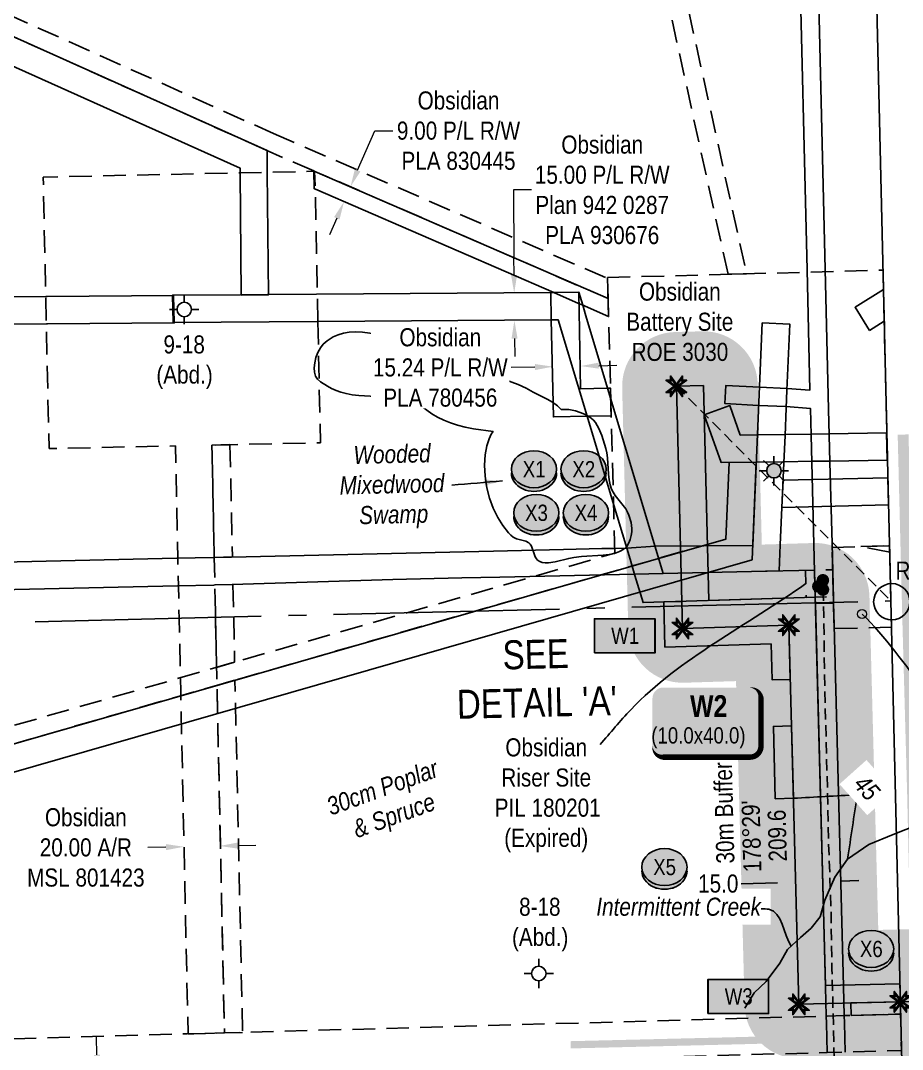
# Model space of a CAD drawing. Extents: x 610158 to 618425, y 5897307 to 5901062.
# Drawn here: x 613411 to 613898, y 5898837 to 5899405 of the extents above; entities that cross this region are included whole.
import ezdxf
from ezdxf.enums import TextEntityAlignment as Align

# ---------------------------------------------------------------- set-up
doc = ezdxf.new("R2010")
doc.units = 0
doc.header["$LTSCALE"] = 5
doc.header["$PDSIZE"] = 0.5
for name, pattern in [('foc-ACCESSROAD', [3.75, 2.5, -1.25]), ('foc-FLOWLINE', [3.75, 2.5, -1.25]), ('foc-QUARTERLINE', [33, 25, -3, 2, -3]), ('foc-TIELINE', [1.875, 1.25, -0.625]), ('foc-TRAV', [1.875, 1.25, -0.625]), ('UG_PIPE', [1.875, 1.25, -0.625])]:
    doc.linetypes.add(name, pattern=pattern)
doc.layers.get('Defpoints').update_dxf_attribs({"color": 9})
for name, color, linetype in [('35', 37, 'Continuous'), ('AS-PIPE-UG', 44, 'UG_PIPE'), ('AS-ROADS', 254, 'Continuous'), ('AS-SYMBOL', 7, 'Continuous'), ('C-AR', 13, 'foc-ACCESSROAD'), ('C-RW', 13, 'Continuous'), ('C-WS', 13, 'foc-ACCESSROAD'), ('C-WS-S', 8, 'Continuous'), ('DETAIL-T', 7, 'Continuous'), ('F-EZE', 190, 'foc-FLOWLINE'), ('F-RW', 190, 'Continuous'), ('F-WS-S', 8, 'Continuous'), ('L-BD1', 253, 'Continuous'), ('L-MON', 1, 'Continuous'), ('L-SEC', 7, 'Continuous'), ('L-SECQ', 8, 'foc-QUARTERLINE'), ('L-TIE', 7, 'foc-TIELINE'), ('P-BUFFER-H 30m', 51, 'Continuous'), ('P-BUFFER-T', 40, 'Continuous'), ('P-CROSSINGS', 250, 'Continuous'), ('P-PROPOSED', 10, 'Continuous'), ('P-PROPOSED-H', 21, 'Continuous'), ('P-TEMP-BLOCKS', 250, 'Continuous'), ('P-TEMP-H', 41, 'Continuous'), ('P-TEMP_WORKSPACE', 46, 'Continuous'), ('P-TRAV', 4, 'foc-TRAV'), ('P-TXT', 4, 'Continuous'), ('T-BUSH-T', 110, 'Continuous'), ('T-WATER', 160, 'Continuous'), ('T-WATER-T', 170, 'Continuous'), ('WETLAND', 143, 'Continuous'), ('WETLAND BLOCK', 146, 'Continuous'), ('WETLAND-T', 146, 'Continuous')]:
    doc.layers.add(name, color=color, linetype=linetype)
doc.layers.add('AS-PIPE-AG', color=7, linetype='Continuous', true_color=0x7d00fa)
doc.layers.add('P-100m WELL BORE BUFFER', color=7, linetype='Continuous', true_color=0xf5ffd6)
for name, color, linetype, lineweight in [('C-AR-T', 13, 'Continuous', 9), ('C-RW-T', 13, 'Continuous', 9), ('C-WS-T', 13, 'Continuous', 9), ('F-EZE-T', 190, 'Continuous', 9), ('T-TIE-T', 201, 'Continuous', 18)]:
    doc.layers.add(name, color=color, linetype=linetype, lineweight=lineweight)
doc.styles.add('175L', font='ARIALN.TTF', dxfattribs={"height": 20})
doc.styles.add('80', font='ARIALN.TTF', dxfattribs={"height": 10})
doc.styles.add('80CG', font='ARIALN.TTF', dxfattribs={"height": 10})
doc.styles.add('80L', font='ARIALN.TTF', dxfattribs={"height": 10})
doc.styles.add('80LS', font='ARIALNI.TTF', dxfattribs={"height": 10})
doc.styles.add('BOLD', font='ARIALNB.TTF')
doc.styles.add('Crossing', font='ARIALN.TTF', dxfattribs={"height": 10})
doc.styles.add('foc-LtypeFont', font='ARIALN.TTF', dxfattribs={"height": 7.35})
doc.linetypes.add('foc-TOPO-flowdirection-NOLINE', pattern='A,0,[">",foc-LtypeFont,S=0.3,R=0,X=0,Y=-0.945],-20,[">",foc-LtypeFont,S=0.3,R=0,X=0,Y=-0.945],0', length=20)
doc.dimstyles.new('Compass 5 000', dxfattribs={"dimscale": 5, "dimtxt": 9, "dimasz": 2, "dimexe": 0.2, "dimexo": 0.0625, "dimgap": 0.5, "dimtad": 0, "dimtih": 1, "dimtoh": 1, "dimzin": 0, "dimdsep": 46, "dimtxsty": '80CG', "dimcen": 0.1, "dimse1": 1, "dimse2": 1, "dimclrd": 256, "dimclrt": 256, "dimaunit": 1, "dimadec": 4, "dimazin": 0, "dimtfac": 0.06, "dimtofl": 0, "dimtmove": 0, "dimatfit": 1, "dimfxl": 0.2, "dimtolj": 1, "dimtzin": 0, "dimlwd": -1, "dimarcsym": 0})

# ---------------------------------------------------------------- blocks, each defined once
blk = doc.blocks.new('RISER')
h = blk.add_hatch(color=255)
h.dxf.hatch_style = 1
edge = h.paths.add_edge_path()
edge.add_arc((0, 0), 0.7, 0, 360)
blk.add_hatch(color=13).paths.add_polyline_path([(0.58, -0.15), (-0.58, -0.15, 0.774597)])
at = {"color": 13}
blk.add_line((-0.58, -0.15), (0.58, -0.15), dxfattribs=at)
blk.add_circle((0, 0), 0.6, dxfattribs=at)
blk = doc.blocks.new('*D395')
at = {"layer": 'C-RW-T', "transparency": 16777216}
for p, q in [((613597.22, 5899322.75), (613606.68, 5899344.57)), ((613606.68, 5899344.57), (613616.68, 5899344.57)), ((613585.69, 5899296.18), (613581.71, 5899287.01))]:
    blk.add_line(p, q, dxfattribs=at)
for points in [[(613595.69, 5899323.42), (613598.75, 5899322.09), (613593.24, 5899313.58)], [(613584.16, 5899296.84), (613587.22, 5899295.52), (613589.67, 5899305.35)]]:
    blk.add_solid(points, dxfattribs=at)
at = {"layer": 'Defpoints', "color": 0, "transparency": 16777216}
for p in [(613593.24, 5899313.58), (613612.21, 5899305.35), (613608.65, 5899297.12)]:
    blk.add_point(p, dxfattribs=at)
at = {"layer": 'C-RW-T', "transparency": 16777216, "insert": (613652.97, 5899344.57), "char_height": 10, "attachment_point": 5, "style": '80CG'}
blk.add_mtext('\\A1;Obsidian\\P9.00 P/L R/W^JPLA 830445', dxfattribs=at)
blk = doc.blocks.new('*D396')
at = {"layer": 'C-RW-T', "transparency": 16777216}
for p, q in [((613693.35, 5899311.85), (613683.35, 5899311.85)), ((613683.35, 5899311.85), (613683.62, 5899274.85)), ((613683.7, 5899264.85), (613683.62, 5899274.85)), ((613683.96, 5899229.75), (613684.03, 5899219.75))]:
    blk.add_line(p, q, dxfattribs=at)
for points in [[(613685.36, 5899264.86), (613682.03, 5899264.84), (613683.77, 5899254.85)], [(613685.62, 5899229.76), (613682.29, 5899229.73), (613683.88, 5899239.75)]]:
    blk.add_solid(points, dxfattribs=at)
at = {"layer": 'Defpoints', "color": 0, "transparency": 16777216}
for p in [(613616.92, 5899254.35), (613617.03, 5899239.25), (613683.88, 5899239.75)]:
    blk.add_point(p, dxfattribs=at)
at = {"layer": 'C-RW-T', "transparency": 16777216, "insert": (613732.43, 5899311.85), "char_height": 10, "attachment_point": 5, "style": '80CG'}
blk.add_mtext('\\A1;Obsidian\\P15.00 P/L R/W\\PPlan 942 0287^JPLA 930676', dxfattribs=at)
blk = doc.blocks.new('*D397')
at = {"layer": 'C-RW-T', "transparency": 16777216}
for p, q in [((613695.24, 5899213.99), (613682, 5899213.7)), ((613730.48, 5899214.74), (613740.48, 5899214.96))]:
    blk.add_line(p, q, dxfattribs=at)
for points in [[(613695.21, 5899215.65), (613695.28, 5899212.32), (613705.24, 5899214.2)], [(613730.44, 5899216.41), (613730.52, 5899213.08), (613720.48, 5899214.53)]]:
    blk.add_solid(points, dxfattribs=at)
at = {"layer": 'Defpoints', "color": 0, "transparency": 16777216}
for p in [(613705.24, 5899214.2), (613705.36, 5899208.73), (613720.6, 5899209.05)]:
    blk.add_point(p, dxfattribs=at)
at = {"layer": 'C-RW-T', "transparency": 16777216, "insert": (613642.91, 5899213.7), "char_height": 10, "attachment_point": 5, "style": '80CG', "bg_fill": 3, "box_fill_scale": 1.1, "bg_fill_color": 256, "bg_fill_true_color": 13158600, "bg_fill_transparency": 0}
blk.add_mtext('\\A1;Obsidian\\P15.24 P/L R/W\\PPLA 780456', dxfattribs=at)
blk = doc.blocks.new('*D412')
at = {"layer": 'Defpoints', "color": 0, "transparency": 16777216}
for p in [(613488.08, 5898824.88), (613453.68, 5898813.91), (613488.36, 5898814.88)]:
    blk.add_point(p, dxfattribs=at)
at = {"layer": 'F-EZE-T', "transparency": 16777216}
for p, q in [((613453.12, 5898833.91), (613452.84, 5898843.9)), ((613453.96, 5898803.91), (613454.48, 5898785.4)), ((613454.48, 5898785.4), (613464.48, 5898785.4))]:
    blk.add_line(p, q, dxfattribs=at)
for points in [[(613454.79, 5898833.95), (613451.46, 5898833.86), (613453.4, 5898823.91)], [(613455.63, 5898803.96), (613452.29, 5898803.87), (613453.68, 5898813.91)]]:
    blk.add_solid(points, dxfattribs=at)
at = {"layer": 'F-EZE-T', "transparency": 16777216, "insert": (613542.41, 5898785.4), "char_height": 10, "attachment_point": 5, "style": '80CG'}
blk.add_mtext('\\A1;Fortis\\P10.00 Vegetation Control R/W\\PEZE 870408', dxfattribs=at)
blk = doc.blocks.new('*D418')
at = {"layer": 'C-AR-T', "transparency": 16777216}
for p, q in [((613491.25, 5898948.68), (613481.25, 5898948.47)), ((613530.89, 5898949.53), (613540.88, 5898949.75))]:
    blk.add_line(p, q, dxfattribs=at)
for points in [[(613491.21, 5898950.35), (613491.28, 5898947.02), (613501.24, 5898948.9)], [(613530.85, 5898951.2), (613530.92, 5898947.87), (613520.89, 5898949.32)]]:
    blk.add_solid(points, dxfattribs=at)
at = {"layer": 'Defpoints', "color": 0, "transparency": 16777216}
for p in [(613501.24, 5898948.9), (613501.28, 5898947.04), (613520.93, 5898947.47)]:
    blk.add_point(p, dxfattribs=at)
at = {"layer": 'C-AR-T', "transparency": 16777216, "insert": (613446.96, 5898948.47), "char_height": 10, "attachment_point": 5, "style": '80CG'}
blk.add_mtext('\\A1;Obsidian\\P20.00 A/R\\PMSL 801423', dxfattribs=at)
blk = doc.blocks.new('GABD')
for p, q in [((0, 0.81), (0, 1.62)), ((-0.81, 0), (-1.62, 0)), ((1.62, 0), (0.81, 0)), ((0, -0.81), (0, -1.62))]:
    blk.add_line(p, q)
blk.add_circle((0, 0), 0.8)
blk = doc.blocks.new('GAS')
h = blk.add_hatch(color=255)
h.dxf.hatch_style = 1
edge = h.paths.add_edge_path()
edge.add_arc((0, 0), 0.9, 0, 360)
for p, q in [((-0.57, 0.57), (-1.14, 1.14)), ((0, 0.81), (0, 1.62)), ((0.57, 0.57), (1.14, 1.14)), ((-0.81, 0), (-1.62, 0)), ((1.62, 0), (0.81, 0)), ((-0.57, -0.57), (-1.14, -1.14)), ((0, -0.81), (0, -1.62)), ((1.14, -1.14), (0.57, -0.57))]:
    blk.add_line(p, q)
blk.add_circle((0, 0), 0.8)
blk = doc.blocks.new('TEMP')
h = blk.add_hatch(color=255)
h.dxf.hatch_style = 1
h.paths.add_polyline_path([(0, 0.25), (-0.67, 1.15), (-0.67, 0.67), (-1.15, 0.67), (-0.25, 0), (-1.15, -0.67), (-0.67, -0.67), (-0.67, -1.15), (0, -0.25), (0.67, -1.15), (0.67, -0.67), (1.15, -0.67), (0.25, 0), (1.15, 0.67), (0.67, 0.67), (0.67, 1.15)])
h.paths.add_polyline_path([(0.57, 0.85), (0.57, 0.57), (0.85, 0.57), (0.08, 0), (0.85, -0.57), (0.57, -0.57), (0.57, -0.85), (0, -0.08), (-0.57, -0.85), (-0.57, -0.57), (-0.85, -0.57), (-0.08, 0), (-0.85, 0.57), (-0.57, 0.57), (-0.57, 0.85), (0, 0.08)], flags=16)
h = blk.add_hatch(color=1)
h.dxf.hatch_style = 1
h.paths.add_polyline_path([(0, 0.08), (-0.57, 0.85), (-0.57, 0.57), (-0.85, 0.57), (-0.08, 0), (-0.85, -0.57), (-0.57, -0.57), (-0.57, -0.85), (0, -0.08), (0.57, -0.85), (0.57, -0.57), (0.85, -0.57), (0.08, 0), (0.85, 0.57), (0.57, 0.57), (0.57, 0.85)])
at = {"color": 1}
for p, q in [((-0.08, 0), (0.08, 0)), ((0, 0.08), (0, -0.08))]:
    blk.add_line(p, q, dxfattribs=at)
at = {"color": 255, "flags": 128}
blk.add_lwpolyline([(-0.25, 0), (-1.15, 0.67), (-0.67, 0.67), (-0.67, 1.15), (0, 0.25), (0.67, 1.15), (0.67, 0.67), (1.15, 0.67), (0.25, 0), (1.15, -0.67), (0.67, -0.67), (0.67, -1.15), (0, -0.25), (-0.67, -1.15), (-0.67, -0.67), (-1.15, -0.67)], close=True, dxfattribs=at)
at = {"color": 1, "flags": 128}
blk.add_lwpolyline([(-0.08, 0), (-0.85, 0.57), (-0.57, 0.57), (-0.57, 0.85), (0, 0.08), (0.57, 0.85), (0.57, 0.57), (0.85, 0.57), (0.08, 0), (0.85, -0.57), (0.57, -0.57), (0.57, -0.85), (0, -0.08), (-0.57, -0.85), (-0.57, -0.57), (-0.85, -0.57)], close=True, dxfattribs=at)
blk = doc.blocks.new('*D464')
at = {"layer": 'Defpoints', "color": 0, "transparency": 16777216}
for p in [(613838.61, 5898957.07), (613853.6, 5898957.47), (613839.34, 5898929.29)]:
    blk.add_point(p, dxfattribs=at)
at = {"layer": 'P-TXT', "transparency": 16777216}
for p, q in [((613829.35, 5898929.02), (613809.31, 5898928.49)), ((613864.33, 5898929.95), (613874.33, 5898930.21))]:
    blk.add_line(p, q, dxfattribs=at)
for points in [[(613864.28, 5898931.61), (613864.37, 5898928.28), (613854.33, 5898929.68)], [(613829.3, 5898930.69), (613829.39, 5898927.36), (613839.34, 5898929.29)]]:
    blk.add_solid(points, dxfattribs=at)
at = {"layer": 'P-TXT', "transparency": 16777216, "insert": (613796.56, 5898928.49), "char_height": 10, "attachment_point": 5, "style": '80CG'}
blk.add_mtext('\\A1;15.0', dxfattribs=at)
blk = doc.blocks.new('Temp_Area_Small_Pink')
at = {"true_color": 0xff8aff}
h = blk.add_hatch(color=211, dxfattribs=at)
h.dxf.hatch_style = 1
h.paths.add_polyline_path([(-16.83, -9.44), (16.33, -9.44), (16.33, 9.05), (-16.83, 9.05)])
at = {"color": 250}
for points in [[(-17.03, -9.64), (16.53, -9.64), (16.53, 9.25), (-17.03, 9.25)], [(-16.93, -9.54), (16.43, -9.54), (16.43, 9.15), (-16.93, 9.15)]]:
    blk.add_lwpolyline(points, close=True, dxfattribs=at)
at = {"color": 250, "style": '80L'}
blk.add_attdef('TEMPORARY', text='', height=9, dxfattribs=at).set_placement((0, -0.15), align=Align.MIDDLE_CENTER)
blk = doc.blocks.new('xing2')
h = blk.add_hatch(color=50)
h.dxf.hatch_style = 1
edge = h.paths.add_edge_path()
edge.add_ellipse((0, 0), major_axis=(-12.5, 0), ratio=0.816297, start_angle=0, end_angle=360)
h = blk.add_hatch(color=250)
h.dxf.hatch_style = 1
edge = h.paths.add_edge_path()
edge.add_ellipse((0, -2.05), major_axis=(-12.5, 0), ratio=0.816297, start_angle=0, end_angle=180)
edge.add_line((12.5, -2.05), (12.5, 0))
edge.add_ellipse((0, 0), major_axis=(-12.5, 0), ratio=0.816297, start_angle=0, end_angle=180, ccw=False)
edge.add_line((-12.5, 0), (-12.5, -2.05))
at = {"color": 250}
blk.add_ellipse((0, 0), major_axis=(-12.5, 0), ratio=0.816297, dxfattribs=at)
blk.add_ellipse((0, -2.05), major_axis=(-12.5, 0), ratio=0.816297, start_param=0, end_param=3.141593, dxfattribs=at)
at = {"color": 250, "style": 'Crossing'}
blk.add_attdef('CROSSING', text='', height=9, dxfattribs=at).set_placement((0.09, 0.02), align=Align.MIDDLE_CENTER)
at = {"color": 250, "style": 'Crossing', "flags": 1}
for tag, p in [('OWNER', (0.09, -12.49)), ('DESCRIPTION', (0.09, -25.77)), ('LOCATION', (0.09, -39.3)), ('DWG_REF', (0.09, -52.84))]:
    blk.add_attdef(tag, text='', height=9, dxfattribs=at).set_placement(p, align=Align.MIDDLE_CENTER)
blk = doc.blocks.new('*U639')
at = {"true_color": 0xff8aff}
h = blk.add_hatch(color=211, dxfattribs=at)
edge = h.paths.add_edge_path()
edge.add_line((-24, -20), (24, -20))
edge.add_arc((24, -14), 6, 270, 360)
edge.add_line((30, -14), (30, 12.5))
edge.add_arc((24, 12.5), 6, 0, 90)
edge.add_line((24, 18.5), (-24, 18.5))
edge.add_arc((-24, 12.5), 6, 90, 180)
edge.add_line((-30, 12.5), (-30, -14))
edge.add_arc((-24, -14), 6, 180, 270)
at = {"color": 250, "flags": 128}
blk.add_lwpolyline([(-24, -20, 3, 3, 0), (24, -20, 3, 3, 0.414214), (30, -14, 3, 3, 0), (30, 12.5, 3, 0, 0.414214), (24, 18.5, 0, 0, 0), (-24, 18.5, 0, 0, 0.414214), (-30, 12.5, 0, 0, 0), (-30, -14, 0, 3, 0.414214)], format="xyseb", close=True, dxfattribs=at)
at = {"flags": 128}
blk.add_lwpolyline([(39.55, -10.2, 0, 7.5, 0), (0, 0, 0, 0, 0)], format="xyseb", dxfattribs=at)
at = {"color": 250}
for tag, p, height, style in [('TEMP_AREA_W1_001', (-9.21, 2.24), 12, 'BOLD'), ('ENTER_TEXT_001', (-30.66, -12.47), 9, '80')]:
    blk.add_attdef(tag, p, '', height=height, dxfattribs=dict(at, style=style))

msp = doc.modelspace()

# ---------------------------------------------------------------- hatches: boundary and pattern name
at = {"layer": 'P-BUFFER-H 30m'}
h = msp.add_hatch(color=256, dxfattribs=at)
h.dxf.hatch_style = 1
edge = h.paths.add_edge_path()
edge.add_line((615913.713, 5898137.599), (615867.457, 5898135.745))
edge.add_line((615867.457, 5898135.745), (615666.44, 5898200.005))
edge.add_line((615666.44, 5898200.005), (615608.487, 5898275.014))
edge.add_arc((615584.756, 5898256.679), 29.989, 37.68969, 55.18258)
edge.add_line((615601.879, 5898281.299), (615577.588, 5898298.193))
edge.add_line((615577.588, 5898298.193), (615557.134, 5898312.418))
edge.add_line((615557.134, 5898312.418), (615540.072, 5898324.284))
edge.add_line((615540.072, 5898324.284), (615512.151, 5898343.727))
edge.add_line((615512.151, 5898343.727), (615058.614, 5898659.543))
edge.add_line((615058.614, 5898659.543), (614688.634, 5898917.176))
edge.add_arc((614671.497, 5898892.566), 29.989, 55.1489, 57.0489)
edge.add_line((614687.808, 5898917.731), (614658.072, 5898937.005))
edge.add_arc((614641.761, 5898911.841), 29.989, 57.0489, 74.21543)
edge.add_line((614649.918, 5898940.699), (614580.511, 5898960.319))
edge.add_arc((614572.354, 5898931.461), 29.989, 74.21543, 135.22028)
edge.add_line((614551.067, 5898952.584), (614517.111, 5898918.366))
edge.add_line((614517.111, 5898918.366), (613916.376, 5898903.684))
edge.add_line((613916.376, 5898903.684), (613896.273, 5898903.193))
edge.add_line((613896.273, 5898903.193), (613885.042, 5898902.918))
edge.add_line((613885.042, 5898902.918), (613880.152, 5899087.564))
edge.add_arc((613850.174, 5899086.77), 29.989, 1.51695, 91.76014)
edge.add_line((613849.253, 5899116.745), (613820.647, 5899115.866))
edge.add_line((613820.647, 5899115.866), (613818.397, 5899204.514))
edge.add_arc((613788.417, 5899203.753), 29.989, 1.454, 91.52732)
edge.add_line((613787.618, 5899233.731), (613772.629, 5899233.331))
edge.add_arc((613773.428, 5899203.353), 29.989, 91.52732, 181.454)
edge.add_line((613743.449, 5899202.592), (613746.846, 5899068.754))
edge.add_arc((613776.825, 5899069.515), 29.989, 181.454, 271.76014)
edge.add_line((613777.747, 5899039.54), (613806.401, 5899040.421))
edge.add_line((613806.401, 5899040.421), (613811.148, 5898861.054))
edge.add_arc((613841.126, 5898861.848), 29.989, 181.51589, 271.40007)
edge.add_line((613841.859, 5898831.868), (613897.976, 5898833.239))
edge.add_line((613897.976, 5898833.239), (613918.079, 5898833.731))
edge.add_line((613918.079, 5898833.731), (614542.115, 5898848.983))
edge.add_arc((614541.382, 5898878.962), 29.989, 271.40007, 315.22028)
edge.add_line((614562.669, 5898857.839), (614585.618, 5898880.965))
edge.add_line((614585.618, 5898880.965), (614622.991, 5898870.401))
edge.add_line((614622.991, 5898870.401), (614646.404, 5898855.225))
edge.add_line((614646.404, 5898855.225), (615015.772, 5898598.018))
edge.add_line((615015.772, 5898598.018), (615452.501, 5898293.906))
edge.add_line((615452.501, 5898293.906), (615480.408, 5898274.458))
edge.add_line((615480.408, 5898274.458), (615523.332, 5898244.606))
edge.add_line((615523.332, 5898244.606), (615543.786, 5898230.381))
edge.add_line((615543.786, 5898230.381), (615553.391, 5898223.701))
edge.add_line((615553.391, 5898223.701), (615615.673, 5898143.087))
edge.add_arc((615639.404, 5898161.422), 29.989, 217.68969, 252.2723)
edge.add_line((615630.273, 5898132.857), (615852.192, 5898061.915))
edge.add_arc((615861.323, 5898090.48), 29.989, 252.2723, 272.29489)
edge.add_line((615862.524, 5898060.515), (615906.282, 5898062.269))
edge.add_arc((615905.081, 5898092.233), 29.989, 272.29489, 327.44513)
edge.add_line((615930.358, 5898076.096), (615940.19, 5898091.497))
edge.add_arc((615914.913, 5898107.634), 29.989, 327.44513, 452.29489)
at = {"layer": 'P-PROPOSED-H'}
h = msp.add_hatch(color=256, dxfattribs=at)
h.dxf.hatch_style = 1
h.paths.add_polyline_path([(613788.417, 5899203.753), (613791.433, 5899084.965), (613850.174, 5899086.77), (613855.856, 5898872.207), (613897.005, 5898873.213), (613897.243, 5898863.219), (613841.126, 5898861.848), (613835.583, 5899071.32), (613776.825, 5899069.515), (613773.428, 5899203.353)])
at = {"layer": 'P-TEMP-H'}
h = msp.add_hatch(color=256, dxfattribs=at)
h.dxf.hatch_style = 1
h.paths.add_polyline_path([(613825.856, 5899061.02), (613826.384, 5899041.078), (613836.376, 5899041.342), (613835.583, 5899071.32), (613776.825, 5899069.515), (613776.445, 5899084.505), (613766.453, 5899084.197), (613767.087, 5899059.214)])
h = msp.add_hatch(color=256, dxfattribs=at)
h.dxf.hatch_style = 1
h.paths.add_polyline_path([(613838.114, 5898975.671), (613828.121, 5898975.407), (613827.064, 5899015.378), (613837.056, 5899015.642)])
h = msp.add_hatch(color=256, dxfattribs=at)
h.dxf.hatch_style = 1
h.paths.add_polyline_path([(613869.914, 5898862.551), (613870.106, 5898855.706), (613897.403, 5898856.47), (613897.243, 5898863.219)])

# ---------------------------------------------------------------- linework, layer by layer
at = {"layer": '35', "color": 3}
msp.add_circle((613892.475, 5899084.308), 9.996, dxfattribs=at)
at = {"layer": 'AS-PIPE-AG', "flags": 128}
for points in [[(613851.996, 5899092.797), (613854.433, 5899092.818)], [(613854.472, 5899091.017), (613854.458, 5899096.145)]]:
    msp.add_lwpolyline(points, dxfattribs=at)
at = {"layer": 'AS-PIPE-UG', "flags": 128}
msp.add_lwpolyline([(613854.433, 5899090.988), (613854.982, 5899076.451), (613855.15, 5899054.001), (613855.749, 5899025.439), (613856.742, 5898988.4), (613857.538, 5898952.05), (613858.861, 5898915.894), (613859.412, 5898881.255), (613859.923, 5898862.767), (613860.458, 5898838.918), (613860.971, 5898817.042)], dxfattribs=at)
at = {"layer": 'AS-ROADS', "flags": 128}
for points, const_width in [([(613923.741, 5898161.487), (613922.571, 5898218.994), (613919.796, 5898320.338), (613917.231, 5898420.106), (613915.01, 5898516.702), (613912.948, 5898613.892), (613909.883, 5898730.565), (613907.272, 5898825.243), (613905.996, 5898889.926), (613904.036, 5898976.864), (613901.316, 5899075.314), (613898.763, 5899176.675)], 5.998), ([(613907.366, 5898844.458), (613809.748, 5898841.756), (613714.949, 5898839.448)], 3.999)]:
    msp.add_lwpolyline(points, dxfattribs=dict(at, const_width=const_width))
at = {"layer": 'C-AR'}
for points in [[(612993.019, 5898897.154), (613739.422, 5899111.144)], [(613777.09, 5899112.148), (612993.267, 5898886.801)]]:
    msp.add_lwpolyline(points, dxfattribs=at)
at = {"layer": 'C-AR', "flags": 128}
msp.add_lwpolyline([(612994.598, 5898831.218), (613094.57, 5898834.014), (613502.979, 5898845.511), (613523.105, 5898846.002), (613533.107, 5898846.282), (613856.303, 5898855.319), (613866.229, 5898855.597), (613897.403, 5898856.47), (613897.881, 5898836.344), (613866.752, 5898835.472), (613856.836, 5898835.195), (613751.294, 5898832.242), (613629.352, 5898828.83), (613095.051, 5898813.889), (612995.08, 5898811.092)], dxfattribs=at)
at = {"layer": 'C-RW'}
for points in [[(613846.583, 5899646.026), (613855.716, 5899268.005), (613855.716, 5899268.005), (613857.589, 5899190.5), (613857.952, 5899176.426), (613858.319, 5899161.338), (613859.462, 5899116.385), (613859.854, 5899101.113), (613860.233, 5899086.118), (613860.297, 5899083.57), (613850.262, 5899083.34), (613850.196, 5899085.896), (613849.817, 5899100.899), (613849.426, 5899116.17), (613848.275, 5899161.212), (613847.892, 5899176.266), (613847.512, 5899191.166), (613834.105, 5899192.099), (613818.89, 5899192.738), (613800.273, 5899193.757), (613800.823, 5899203.798), (613819.376, 5899202.782), (613834.665, 5899202.141), (613847.27, 5899201.264), (613845.662, 5899267.787), (613836.531, 5899645.794)], [(612976.433, 5899589.773), (613077.412, 5899544.472), (613078.293, 5899544.036), (613195.335, 5899491.51), (613220.842, 5899480.076), (613547.167, 5899333.566), (613547.266, 5899322.298), (613547.271, 5899321.617), (613547.863, 5899253.842), (613532.882, 5899253.731), (613532.292, 5899321.296), (613532.287, 5899321.977), (613532.27, 5899323.834), (613228.286, 5899460.332), (613202.786, 5899471.784), (613078.687, 5899527.517), (613077.812, 5899527.91), (612976.831, 5899573.183)], [(612984.651, 5899246.602), (613085.345, 5899248.542), (613165.919, 5899250.093), (613240.851, 5899251.537), (613287.899, 5899251.89), (613424.845, 5899252.92), (613425.518, 5899252.926), (613495.359, 5899253.453), (613495.786, 5899238.35), (613425.841, 5899237.85), (613425.169, 5899237.845), (613250.483, 5899236.601), (613241.051, 5899236.534), (613168.985, 5899235.146), (613085.703, 5899233.543), (612985.01, 5899231.605)]]:
    msp.add_lwpolyline(points, dxfattribs=at)
for points in [[(613735.671, 5899251.808), (613735.938, 5899241.824), (613721.257, 5899248.289), (613719.314, 5899249.14), (613705.617, 5899255.17), (613573.825, 5899312.204), (613573.255, 5899312.451), (613572.934, 5899322.406), (613573.612, 5899322.112), (613735.671, 5899251.808)], [(613766.195, 5899099.915), (613815.011, 5899101), (613849.794, 5899101.773), (613850.174, 5899086.77), (613755.011, 5899083.846), (613750.538, 5899098.817), (613747.855, 5899107.785), (613746.007, 5899113.963), (613738.334, 5899139.451), (613724.083, 5899186.789), (613708.025, 5899240.125), (613704.254, 5899240.098), (613575.392, 5899239.14), (613574.772, 5899239.135), (613495.27, 5899238.546), (613494.843, 5899253.655), (613532.381, 5899253.933), (613547.367, 5899254.044), (613574.46, 5899254.245), (613703.93, 5899255.205), (613705.617, 5899255.17), (613719.513, 5899255.323), (613721.683, 5899248.102), (613723.81, 5899241.019), (613766.195, 5899099.915)], [(613737.138, 5899195.409), (613737.316, 5899187.072), (613724.083, 5899186.789), (613705.406, 5899186.39), (613704.254, 5899240.098), (613703.93, 5899255.205), (613705.617, 5899255.17), (613719.513, 5899255.323), (613720.326, 5899201.961), (613735.072, 5899202.276), (613736.99, 5899202.317), (613737.138, 5899195.409)], [(613889.674, 5899177.578), (613890.028, 5899162.511), (613858.187, 5899162.026), (613848.082, 5899161.885), (613833.244, 5899161.693), (613817.576, 5899161.49), (613798.245, 5899161.227), (613788.826, 5899187.654), (613802.95, 5899192.689), (613808.766, 5899176.371), (613818.212, 5899176.493), (613833.469, 5899176.691), (613847.876, 5899176.878), (613857.82, 5899177.114), (613889.674, 5899177.578)], [(613890.726, 5899137.758), (613831.781, 5899136.418), (613832.417, 5899151.431), (613890.373, 5899152.748), (613890.726, 5899137.758)]]:
    msp.add_lwpolyline(points, close=True, dxfattribs=at)
at = {"layer": 'C-RW', "flags": 128}
for points in [[(612993.266, 5898886.836), (613800.764, 5899118.954), (613802.56, 5899161.295), (613817.576, 5899161.489), (613815.288, 5899107.527), (612993.637, 5898871.341)], [(613856.836, 5898835.195), (613856.409, 5898851.314), (613856.303, 5898855.319), (613855.876, 5898871.438), (613850.262, 5899083.34), (613860.297, 5899083.57), (613860.616, 5899071.325), (613865.809, 5898871.715), (613866.229, 5898855.597), (613866.333, 5898851.591), (613866.752, 5898835.472)]]:
    msp.add_lwpolyline(points, dxfattribs=at)
at = {"layer": 'C-WS'}
for points in [[(613878.068, 5899676.604), (613878.543, 5899656.409), (613846.721, 5899655.673), (613836.674, 5899655.441), (613731.186, 5899653.003), (613731.42, 5899643.003), (613731.72, 5899630.171), (613812.277, 5899265.502), (613802.033, 5899265.229), (613721.475, 5899629.905), (613625.052, 5899627.65), (613624.751, 5899640.512), (613624.517, 5899650.511), (613624.046, 5899670.629), (613622.557, 5899734.318), (613673.203, 5899735.503), (613683.263, 5899735.738), (613729.225, 5899736.814), (613730.715, 5899673.121), (613836.187, 5899675.615), (613846.234, 5899675.852), (613878.068, 5899676.604)], [(613891.26, 5899115.192), (613892.324, 5899070.175), (613860.664, 5899069.451), (613860.345, 5899081.697), (613860.281, 5899084.245), (613859.902, 5899099.239), (613859.515, 5899114.346), (613891.26, 5899115.192), (613891.26, 5899115.192)], [(613891.256, 5899115.192), (613891.336, 5899111.775), (613875.383, 5899114.769), (613891.256, 5899115.192)]]:
    msp.add_lwpolyline(points, close=True, dxfattribs=at)
for points in [[(612976.166, 5899600.923), (613077.351, 5899555.502), (613215.212, 5899493.697), (613550.736, 5899343.008), (613735.375, 5899262.908), (613735.671, 5899251.808), (613573.612, 5899322.112), (613572.934, 5899322.406), (613546.672, 5899333.798), (613220.221, 5899480.364), (613194.704, 5899491.803), (613077.617, 5899544.349), (613076.736, 5899544.785), (612976.433, 5899589.783)], [(613739.422, 5899111.144), (613735.361, 5899263.451), (613887.668, 5899267.512), (613890.16, 5899161.824), (613890.16, 5899161.824)]]:
    msp.add_lwpolyline(points, dxfattribs=at)
at = {"layer": 'C-WS', "flags": 128}
for points in [[(613575.257, 5899238.907), (613576.639, 5899172.129), (613526.623, 5899171.057), (613516.619, 5899170.842), (613517.955, 5899108.547), (613518.282, 5899093.307), (613518.664, 5899075.51), (613519.196, 5899050.67), (613519.42, 5899040.243), (613523.585, 5898846.016), (613503.46, 5898845.523), (613499.41, 5899034.36), (613499.186, 5899044.787), (613498.537, 5899075.05), (613498.155, 5899092.846), (613497.829, 5899108.085), (613496.492, 5899170.41), (613426.59, 5899168.911), (613425.112, 5899237.813), (613424.788, 5899252.894), (613423.372, 5899318.96), (613532.277, 5899321.295), (613547.261, 5899321.617), (613573.419, 5899322.179), (613573.741, 5899312.223), (613574.945, 5899254.017), (613575.257, 5899238.907)], [(613859.831, 5899101.987), (613860.21, 5899086.992), (613850.174, 5899086.77), (613845.214, 5899086.662), (613844.844, 5899101.636), (613849.794, 5899101.773), (613859.831, 5899101.987)]]:
    msp.add_lwpolyline(points, close=True, dxfattribs=at)
at = {"layer": 'F-EZE'}
for points in [[(613526.641, 5899171.114), (613527.972, 5899109.014), (613517.95, 5899108.786), (613516.641, 5899170.9), (613526.641, 5899171.114)], [(613529.219, 5899050.88), (613519.253, 5899048.023), (613518.685, 5899075.605), (613518.277, 5899093.546), (613528.297, 5899093.778), (613528.684, 5899075.833), (613529.219, 5899050.88)]]:
    msp.add_lwpolyline(points, close=True, dxfattribs=at)
at = {"layer": 'F-EZE', "flags": 128}
msp.add_lwpolyline([(613533.588, 5898846.295), (613523.585, 5898846.016), (613519.466, 5899038.093), (613529.412, 5899040.953), (613533.588, 5898846.295)], close=True, dxfattribs=at)
at = {"layer": 'F-RW', "flags": 128}
msp.add_lwpolyline([(613880.122, 5899234.143), (613872.249, 5899247.012), (613887.937, 5899256.786), (613888.346, 5899239.375)], close=True, dxfattribs=at)
at = {"layer": 'F-RW'}
msp.add_lwpolyline([(613088.245, 5899099.037), (613497.343, 5899108.312), (613517.47, 5899108.775), (613527.473, 5899109.003), (613672.336, 5899112.291), (613710.999, 5899113.169), (613732.118, 5899113.648), (613738.881, 5899113.801), (613746.007, 5899113.963), (613761.664, 5899115.063), (613815.645, 5899115.447), (613820.851, 5899238.355), (613836.072, 5899237.71), (613834.568, 5899201.168), (613834.129, 5899191.191), (613833.472, 5899176.083), (613832.824, 5899161.034), (613832.824, 5899161.034), (613830.842, 5899115.772), (613830.274, 5899101.339), (613815.011, 5899101), (613766.195, 5899099.915), (613750.315, 5899099.562), (613675.901, 5899097.913), (613654.783, 5899097.434), (613616.659, 5899096.591), (613527.799, 5899093.762), (613518.468, 5899093.551), (613517.797, 5899093.535), (613497.67, 5899093.074), (613088.609, 5899083.8)], dxfattribs=at)
at = {"layer": 'L-SEC', "flags": 128}
for points in [[(613891.982, 5899084.699), (613873.07, 5899889.24)], [(613911.058, 5898281.589), (613891.982, 5899084.699)]]:
    msp.add_lwpolyline(points, dxfattribs=at)
at = {"layer": 'L-SECQ', "flags": 128}
msp.add_lwpolyline([(613089.052, 5899065.211), (613891.982, 5899084.699)], dxfattribs=at)
at = {"layer": 'L-TIE', "flags": 128}
msp.add_lwpolyline([(613773.428, 5899203.353), (613891.982, 5899084.699)], dxfattribs=at)
at = {"layer": 'P-PROPOSED', "flags": 128}
msp.add_lwpolyline([(613788.417, 5899203.753), (613791.433, 5899084.965), (613850.174, 5899086.77), (613855.856, 5898872.207), (613897.005, 5898873.213), (613897.243, 5898863.219), (613841.126, 5898861.848), (613835.583, 5899071.32), (613776.825, 5899069.515), (613773.428, 5899203.353)], close=True, dxfattribs=at)
at = {"layer": 'P-TEMP_WORKSPACE'}
for points in [[(613825.856, 5899061.02), (613826.384, 5899041.078), (613836.376, 5899041.342), (613835.583, 5899071.32), (613776.825, 5899069.515), (613776.445, 5899084.505), (613766.453, 5899084.197), (613767.087, 5899059.214)], [(613838.114, 5898975.671), (613828.121, 5898975.407), (613827.064, 5899015.378), (613837.056, 5899015.642)], [(613869.914, 5898862.551), (613870.106, 5898855.706), (613897.403, 5898856.47), (613897.243, 5898863.219)]]:
    msp.add_lwpolyline(points, close=True, dxfattribs=at)
at = {"layer": 'P-TRAV', "flags": 128}
msp.add_lwpolyline([(613897.243, 5898863.219), (613917.346, 5898863.711)], dxfattribs=at)
at = {"layer": 'T-WATER', "flags": 128}
msp.add_lwpolyline([(613811.31, 5898859.698), (613816.356, 5898868.109), (613823.085, 5898874.417), (613830.655, 5898884.51), (613834.86, 5898892.08), (613842.01, 5898898.809), (613847.897, 5898903.855), (613852.944, 5898910.164), (613855.467, 5898919.416), (613860.934, 5898932.032), (613868.084, 5898942.125), (613879.859, 5898950.116), (613893.317, 5898955.583), (613914.344, 5898963.994), (613928.643, 5898965.255), (613940.418, 5898969.04), (613950.091, 5898971.984), (613959.343, 5898970.302), (613969.436, 5898969.04)], dxfattribs=at)
at = {"layer": 'T-WATER', "linetype": 'foc-TOPO-flowdirection-NOLINE', "flags": 128}
msp.add_lwpolyline([(613969.436, 5898969.04), (613959.343, 5898970.302), (613950.091, 5898971.984), (613940.418, 5898969.04), (613928.643, 5898965.255), (613914.344, 5898963.994), (613893.317, 5898955.583), (613879.859, 5898950.116), (613868.084, 5898942.125), (613860.934, 5898932.032), (613855.467, 5898919.416), (613852.944, 5898910.164), (613847.897, 5898903.855), (613842.01, 5898898.809), (613834.86, 5898892.08), (613830.655, 5898884.51), (613823.085, 5898874.417), (613816.356, 5898868.109), (613811.31, 5898859.698)], dxfattribs=at)
at = {"layer": 'WETLAND'}
msp.add_lwpolyline([(613709.643, 5899190.603), (613713.898, 5899190.432), (613717.569, 5899189.732), (613720.28, 5899188.869), (613722.655, 5899187.912), (613724.691, 5899186.864), (613726.383, 5899185.725), (613727.563, 5899184.661), (613728.65, 5899183.379), (613730.583, 5899180.111), (613732.171, 5899176.12), (613734.396, 5899168.899), (613735.001, 5899166.518), (613735.409, 5899163.774), (613735.931, 5899154.751), (613736.245, 5899151.67), (613736.794, 5899148.881), (613737.601, 5899146.463), (613738.444, 5899144.772), (613739.612, 5899142.977), (613745.387, 5899135.624), (613746.467, 5899133.797), (613747.216, 5899132.04), (613748.405, 5899127.991), (613748.819, 5899124.828), (613748.74, 5899122.888), (613748.43, 5899120.813), (613747.907, 5899118.729), (613747.216, 5899116.815), (613746.039, 5899114.865), (613744.318, 5899113.253), (613742.039, 5899111.965), (613739.163, 5899110.981), (613736.343, 5899110.388), (613732.977, 5899109.957), (613720.945, 5899109.238), (613716.767, 5899108.803), (613713.884, 5899108.226), (613706.414, 5899106.348), (613702.759, 5899105.77), (613700.864, 5899105.736), (613699.246, 5899105.96), (613697.873, 5899106.446), (613696.736, 5899107.2), (613696.031, 5899108.012), (613695.408, 5899109.167), (613693.295, 5899114.969), (613692.655, 5899116.03), (613691.928, 5899116.815), (613690.135, 5899117.801), (613685.121, 5899119.081), (613683.114, 5899120.021), (613681.889, 5899121.018), (613680.648, 5899122.305), (613677.505, 5899126.431), (613674.649, 5899130.897), (613672.188, 5899135.946), (613670.179, 5899141.465), (613668.691, 5899147.264), (613667.665, 5899153.735), (613667.321, 5899159.827), (613667.664, 5899165.432), (613668.691, 5899170.501), (613669.897, 5899174.367), (613671.095, 5899176.911), (613672.078, 5899178.326), (613661.346, 5899179.843), (613656.732, 5899180.792), (613652.479, 5899181.896), (613648.504, 5899183.179), (613644.818, 5899184.64), (613641.401, 5899186.289), (613638.242, 5899188.129), (613632.633, 5899192.136), (613630.007, 5899193.62), (613627.118, 5899194.844), (613623.933, 5899195.821), (613620.39, 5899196.57), (613613.654, 5899197.359), (613597.872, 5899198.268), (613594.125, 5899198.708), (613590.813, 5899199.3), (613587.908, 5899200.039), (613585.249, 5899200.954), (613582.803, 5899202.056), (613580.55, 5899203.354), (613576.73, 5899205.757), (613574.941, 5899207.36), (613573.968, 5899209.024), (613573.393, 5899211.118), (613573.233, 5899213.587), (613573.495, 5899216.323), (613574.183, 5899219.239), (613575.248, 5899222.066), (613576.603, 5899224.58), (613578.146, 5899226.591), (613580.434, 5899228.543), (613583.755, 5899230.597), (613586.396, 5899231.8), (613589.345, 5899232.662), (613592.594, 5899233.18), (613596.127, 5899233.354), (613599.946, 5899233.179), (613604.001, 5899232.655), (613608.25, 5899231.789), (613612.601, 5899230.597), (613615.177, 5899229.61), (613617.934, 5899228.169), (613627.683, 5899221.677), (613631.832, 5899219.379), (613636.626, 5899217.475), (613642.124, 5899215.871), (613647.95, 5899214.593), (613664.291, 5899211.554), (613669.197, 5899210.335), (613673.498, 5899208.962), (613685.865, 5899204.26), (613690.364, 5899202.226), (613694.332, 5899200.148), (613702.021, 5899196.21), (613704.887, 5899194.579), (613707.626, 5899192.623), (613709.643, 5899190.603)], close=True, dxfattribs=at)

# ---------------------------------------------------------------- block references
at = {"layer": 'AS-SYMBOL', "xscale": 4.998132549999966, "yscale": 4.998132549999966, "zscale": 4.998132549999966}
for p in [(613851.902, 5899092.769), (613854.408, 5899096.145), (613854.437, 5899090.996)]:
    msp.add_blockref('RISER', p, dxfattribs=at)
at = {"layer": 'C-WS-S', "color": 6, "xscale": 4.998132549999935, "yscale": 4.998132549999935, "zscale": 4.998132549999935}
msp.add_blockref('GAS', (613827.355, 5899156.682), dxfattribs=at)
at = {"layer": 'F-WS-S', "color": 6, "xscale": 4.998132549999936, "yscale": 4.998132549999936, "zscale": 4.998132549999936}
for p in [(613501.352, 5899245.798), (613697.349, 5898878.848)]:
    msp.add_blockref('GABD', p, dxfattribs=at)
at = {"layer": 'L-MON', "xscale": 4.99813254999997, "yscale": 4.99813254999997, "zscale": 4.99813254999997}
for p in [(613773.428, 5899203.353), (613776.825, 5899069.515), (613835.583, 5899071.32), (613897.243, 5898863.219), (613841.126, 5898861.848)]:
    msp.add_blockref('TEMP', p, dxfattribs=at)
at = {"layer": 'P-100m WELL BORE BUFFER', "xscale": 0.99962651, "yscale": 0.99962651, "zscale": 0.99962651}
for p, values in [((613745.092, 5899065.667), {'TEMPORARY': 'W1'}), ((613807.878, 5898866.333), {'TEMPORARY': 'W3'})]:
    msp.add_blockref('Temp_Area_Small_Pink', p, dxfattribs=at).add_auto_attribs(values)
at = {"layer": 'P-CROSSINGS', "color": 5, "xscale": 0.99962651, "yscale": 0.99962651, "zscale": 0.99962651}
for p, values in [((613695.985, 5899133.431), {'CROSSING': 'X3'}), ((613723.378, 5899133.431), {'CROSSING': 'X4'}), ((613881.101, 5898892.409), {'CROSSING': 'X6'})]:
    msp.add_blockref('xing2', p, dxfattribs=at).add_auto_attribs(values)
at = {"layer": 'P-TEMP-BLOCKS', "xscale": 0.99962651, "yscale": 0.99962651, "zscale": 0.99962651}
msp.add_blockref('*U639', (613790.185, 5899018.402), dxfattribs=at).add_auto_attribs({'TEMP_AREA_W1_001': 'W2', 'ENTER_TEXT_001': '(10.0x40.0)'})

# ---------------------------------------------------------------- texts
at = {"layer": '35', "color": 3, "style": '80'}
msp.add_attdef('RP_001', (613894.556, 5899096.514), 'RP', height=9.9963, dxfattribs=at)
at = {"layer": 'C-WS-T', "attachment_point": 1}
for s, width, gutter_width, insert, char_height, style in [('\\pi7.4898;Obsidian\\P\\pi0.47256;Battery Site\\P\\pi3.3865;ROE 3030', 58.78016, 99.925, (613745.257, 5899260.672), 9.99248, '175L'), ('\\pi14.39;Obsidian\\P\\pi12.17;Riser Site\\P\\pi8.5051;PIL 180201\\P\\pi13.766;(Expired)', 72.59604, 49.981, (613664.489, 5899008.82), 9.99617, '80L')]:
    msp.add_mtext_dynamic_manual_height_columns(s, width=width, gutter_width=gutter_width, heights=[0], dxfattribs=dict(at, insert=insert, char_height=char_height, style=style))
at = {"layer": 'DETAIL-T', "color": 3, "insert": (613695.973, 5899041.954), "char_height": 16, "width": 87.76709, "attachment_point": 5, "rotation": 1.39034, "style": '80CG'}
msp.add_mtext("SEE\\PDETAIL 'A'", dxfattribs=at)
at = {"layer": 'L-BD1', "style": '80L'}
for s, p in [("178%%D29'", (613814.92, 5898954.686)), ('209.6', (613829.16, 5898955.063))]:
    msp.add_text(s, height=9.9963, rotation=91.5159, dxfattribs=at).set_placement(p, align=Align.MIDDLE)
at = {"layer": 'P-BUFFER-T', "insert": (613795.551, 5898939.219), "char_height": 9.99627, "attachment_point": 1, "rotation": 91.51589, "style": '80L'}
msp.add_mtext_dynamic_manual_height_columns('\\pi0.27841;30m Buffer', width=56.2727, gutter_width=49.981, heights=[0], dxfattribs=at)
at = {"layer": 'T-BUSH-T', "insert": (613578.627, 5898975.275), "char_height": 9.98852, "attachment_point": 1, "rotation": 20, "style": '80LS'}
msp.add_mtext_dynamic_manual_height_columns('\\pi0.37579;30cm Poplar \\P\\pi9.7375;& Spruce', width=65.35673, gutter_width=49.981, heights=[0], dxfattribs=at)
at = {"layer": 'WETLAND-T', "insert": (613587.092, 5899170.193), "char_height": 10, "attachment_point": 1, "rotation": 1.39034, "style": '80L'}
msp.add_mtext_dynamic_manual_height_columns('\\pi7.6925;{\\fArial Narrow|b0|i1|c0|p34;Wooded \\P\\pi-0.38388;Mixedwood\\P\\pi10.022;Swamp}', width=57.17903, gutter_width=49.981, heights=[0], dxfattribs=at)

# ---------------------------------------------------------------- dimensions: what is measured, and where the dimension line sits
at = {"layer": 'C-AR-T', "color": 6}
dim = msp.add_aligned_dim(p1=(613520.929, 5898947.465), p2=(613501.283, 5898947.044), distance=-1.853, text='Obsidian\\P20.00 A/R\\PMSL 801423', dimstyle='Compass 5 000', dxfattribs=at)
dim.commit()
dim.dimension.update_dxf_attribs({"geometry": '*D418', "text_midpoint": (613446.964, 5898948.468)})
at = {"layer": 'C-RW-T'}
dim = msp.add_linear_dim(base=(613593.24, 5899313.58), p1=(613608.645, 5899297.122), p2=(613612.214, 5899305.349), angle=66.54799, text='Obsidian\\P9.00 P/L R/W^JPLA 830445', dimstyle='Compass 5 000', dxfattribs=at)
dim.commit()
dim.dimension.update_dxf_attribs({"geometry": '*D395', "text_midpoint": (613652.969, 5899344.57), "dimtype": 161})
dim = msp.add_linear_dim(base=(613683.883, 5899239.747), p1=(613616.917, 5899254.354), p2=(613617.029, 5899239.25), angle=270.42585, text='Obsidian\\P15.00 P/L R/W\\PPlan 942 0287^JPLA 930676', dimstyle='Compass 5 000', override={"dimtmove": 1}, dxfattribs=at)
dim.commit()
dim.dimension.update_dxf_attribs({"geometry": '*D396', "text_midpoint": (613707.362, 5899311.854), "dimtype": 161})
at = {"layer": 'F-EZE-T', "color": 6}
dim = msp.add_linear_dim(base=(613453.681, 5898813.911), p1=(613488.082, 5898824.88), p2=(613488.362, 5898814.881), angle=271.60215, text='Fortis\\P10.00 Vegetation Control R/W\\PEZE 870408', dimstyle='Compass 5 000', dxfattribs=at)
dim.commit()
dim.dimension.update_dxf_attribs({"geometry": '*D412', "text_midpoint": (613542.412, 5898785.4), "dimtype": 161})
at = {"layer": 'P-TXT', "color": 6}
dim = msp.add_linear_dim(base=(613839.342, 5898929.287), p1=(613853.597, 5898957.467), p2=(613838.606, 5898957.07), angle=181.51589, text='15.0', dimstyle='Compass 5 000', dxfattribs=at)
dim.commit()
dim.dimension.update_dxf_attribs({"geometry": '*D464', "text_midpoint": (613796.559, 5898928.493), "dimtype": 161})

# ---------------------------------------------------------------- leaders
at = {"layer": 'C-WS-T', "path_type": 1}
for points, override in [([(613845.022, 5899094.403), (613748.208, 5899024.648), (613731.22, 5899005.371)], {"dimgap": 0.5, "dimtad": 0}), ([(613876.059, 5899077.488), (613953.044, 5899005.724), (613978.51, 5899005.42)], {"dimgap": 0.5, "dimtad": 0, "dimldrblk": 'Small'})]:
    msp.add_leader(points, dimstyle='Compass 5 000', override=override, dxfattribs=at)
at = {"layer": 'T-TIE-T', "path_type": 1}
for points in [[(613838.114, 5898975.671), (613873.412, 5898977.648)], [(613868.084, 5898942.125), (613873.412, 5898977.648)]]:
    msp.add_leader(points, dimstyle='Compass 5 000', override={"dimgap": 0.5, "dimtad": 0}, dxfattribs=at)
at = {"layer": 'WETLAND BLOCK', "path_type": 1}
msp.add_leader([(613677.256, 5899151.04), (613649.334, 5899148.738)], dimstyle='Compass 5 000', override={"dimgap": 0.5, "dimtad": 0}, dxfattribs=at)

# ---------------------------------------------------------------- next in the draw order: texts
at = {"layer": 'F-WS-S', "insert": (613478.163, 5899231.478), "char_height": 9.98479, "attachment_point": 1, "style": '80LS', "bg_fill": 2}
msp.add_mtext_dynamic_manual_height_columns('\\pi11.714;{\\fArial Narrow|b0|i0|c0|p34;9-18\\P\\pi7.7905;(Abd.)}', width=45.34471, gutter_width=49.962, heights=[0], dxfattribs=at)
at = {"layer": 'T-TIE-T', "insert": (613882.461, 5898984.898), "char_height": 9.99627, "width": 13.02146, "attachment_point": 2, "rotation": 311.77744, "style": '80L', "bg_fill": 2}
msp.add_mtext('{\\fArial Narrow|b0|i1|c0|p34;45}', dxfattribs=at)
at = {"layer": 'T-WATER-T', "insert": (613728.833, 5898920.757), "char_height": 10, "attachment_point": 1, "style": '80L', "bg_fill": 2}
msp.add_mtext_dynamic_manual_height_columns('\\pi0.32626;{\\fArial Narrow|b0|i1|c0|p34;Intermittent Creek}', width=91.75757, gutter_width=49.981, heights=[0], dxfattribs=at)

# ---------------------------------------------------------------- next in the draw order: dimensions: what is measured, and where the dimension line sits
at = {"layer": 'C-RW-T'}
dim = msp.add_linear_dim(base=(613705.24, 5899214.202), p1=(613720.599, 5899209.052), p2=(613705.358, 5899208.725), angle=181.22955, text='Obsidian\\P15.24 P/L R/W\\PPLA 780456', dimstyle='Compass 5 000', override={"dimtfill": 1}, dxfattribs=at)
dim.commit()
dim.dimension.update_dxf_attribs({"geometry": '*D397', "text_midpoint": (613642.911, 5899213.703), "dimtype": 161})

# ---------------------------------------------------------------- next in the draw order: block references
at = {"layer": 'P-CROSSINGS', "color": 5, "xscale": 0.99962651, "yscale": 0.99962651, "zscale": 0.99962651}
for p, values in [((613694.696, 5899157.495), {'CROSSING': 'X1'}), ((613722.126, 5899157.495), {'CROSSING': 'X2'}), ((613766.831, 5898937.682), {'CROSSING': 'X5'})]:
    msp.add_blockref('xing2', p, dxfattribs=at).add_auto_attribs(values)

# ---------------------------------------------------------------- next in the draw order: texts
at = {"layer": 'F-WS-S', "insert": (613674.767, 5898920.731), "char_height": 9.98479, "attachment_point": 1, "style": '80LS', "bg_fill": 2}
msp.add_mtext_dynamic_manual_height_columns('\\pi11.714;{\\fArial Narrow|b0|i0|c0|p34;8-18\\P\\pi7.7905;(Abd.)}', width=45.34471, gutter_width=49.962, heights=[0], dxfattribs=at)

# ---------------------------------------------------------------- next in the draw order: leaders
at = {"layer": 'T-WATER-T', "path_type": 1}
msp.add_leader([(613836.798, 5898893.904), (613824.588, 5898914.332), (613820.21, 5898914.601)], dimstyle='Compass 5 000', override={"dimgap": 0.5, "dimtad": 0}, dxfattribs=at)

doc.saveas('drawing.dxf')
